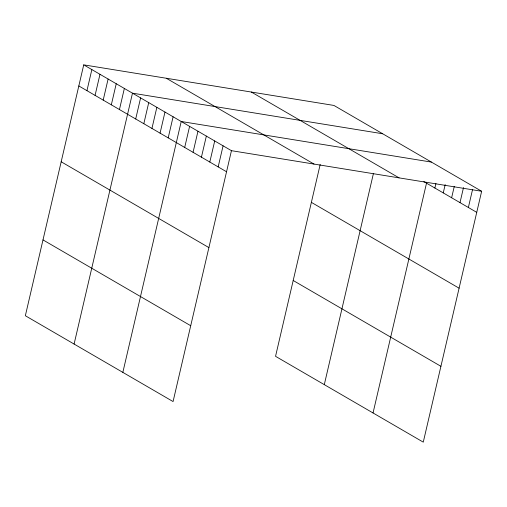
<?xml version="1.0" encoding="UTF-8"?>
<svg xmlns="http://www.w3.org/2000/svg" width="507" height="507" viewBox="0 0 507 507"><rect width="100%" height="100%" fill="white"/><g stroke="black" fill="none" stroke-linecap="round" stroke-linejoin="round"><path stroke-width="0.76" d="M83.731 64.858L25.35 315.734L173.071 401.557L231.452 150.68L83.731 64.858L333.929 105.443L481.65 191.266L423.269 442.142L275.548 356.32L320.196 164.445M86.95 90.671L91.856 69.579M95.075 95.386L99.98 74.301M103.2 100.107L108.105 79.022M111.325 104.829L116.23 83.744M119.449 109.55L124.354 88.459M74.098 344.057L132.479 93.18L382.677 133.766M135.699 118.987L140.604 97.902M143.823 123.708L148.728 102.623M151.948 128.429L156.853 107.338M160.073 133.151L164.978 112.06M168.197 137.866L173.102 116.781M122.846 372.372L181.227 121.503L431.425 162.088M184.694 147.455L189.599 126.363M193.066 152.315L197.971 131.231M201.431 157.176L206.343 136.091M209.803 162.044L214.715 140.952M218.175 166.904L223.08 145.82M324.296 384.642L373.355 173.812M373.044 412.958L426.514 183.173M434.886 188.04L435.938 183.521M443.257 192.901L445.184 184.618M451.629 197.762L454.259 186.468M460.001 202.629L463.506 187.565M468.373 207.49L472.581 189.415M231.452 150.68L481.65 191.266M423.808 181.601L476.745 212.351M251.364 92.052L399.085 177.875M166.296 78.255L314.017 164.072M311.374 202.363L459.095 288.185M78.826 85.949L226.547 171.765M293.192 280.491L440.919 366.308M61.176 161.777L208.903 247.6M42.994 239.906L190.721 325.722"/></g></svg>
